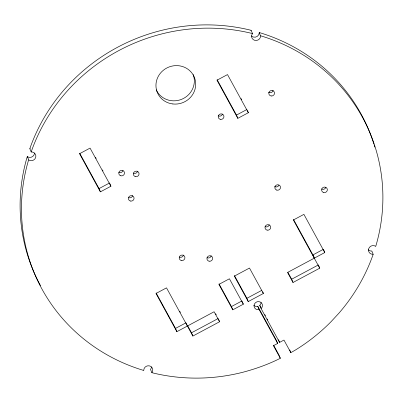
<?xml version="1.0" encoding="UTF-8"?>
<svg xmlns="http://www.w3.org/2000/svg" width="403" height="403" viewBox="0 0 403 403"><rect width="100%" height="100%" fill="white"/><g stroke="black" fill="none" stroke-linecap="round" stroke-linejoin="round"><path stroke-width="0.6" d="M34.517 153.12A4.549 4.342 -22.6 0 1 27.575 156.832L27.293 156.616L26.86 157.966A181.899 173.764 -22.6 0 0 40.502 285.626M27.293 156.616L28.93 160.092A4.549 4.342 -22.6 0 0 35.666 157.508A4.549 4.342 -22.6 0 0 31.555 151.951L31.192 151.996L29.837 148.737L30.275 147.382A181.899 173.764 -22.6 0 1 249.769 29.973L251.155 30.351L252.51 33.61L252.278 33.887A4.549 4.342 -22.6 0 0 254.726 40.33A4.549 4.342 -22.6 0 0 260.6 36.169L259.215 32.562L260.595 32.94A181.899 173.764 -22.6 0 1 373.934 144.214M28.653 159.87L28.215 161.225A181.899 173.764 -22.6 0 0 142.405 370.06L143.785 370.438L143.755 370.09A4.549 4.342 -22.6 0 1 149.629 365.924A4.549 4.342 -22.6 0 1 152.077 372.367L151.845 372.649L153.231 373.027A181.899 173.764 -22.6 0 0 243.095 372.196C255.915 368.78 268.489 364.297 280.327 358.277L278.967 355.018L273.582 345.17M31.192 151.996L31.63 150.641A181.899 173.764 -22.6 0 1 251.124 33.232L252.51 33.61M368.312 249.729A4.549 4.342 -22.6 0 0 371.445 251.049L371.808 251.004L373.163 254.263L372.725 255.618A181.899 173.764 -22.6 0 1 338.747 313.383L331.044 321.7A181.899 173.764 -22.6 0 1 295.485 349.98L290.84 352.645L283.964 340.061L279.591 342.404L261.104 308.592L259.749 305.333A4.242 4.055 -22.6 0 0 261.114 302.462M250.923 30.633L251.155 30.351M100.397 191.858L99.037 188.599L109.561 182.972L110.916 186.231L100.397 191.858L79.542 153.724L90.065 148.097L110.916 186.231M247.452 110.538L248.359 112.714L237.835 118.341L236.48 115.082L246.999 109.455M176.877 331.664L155.996 293.48L166.515 287.853L192.871 336.047L219.59 321.755L214.114 311.746L176.877 331.664L175.522 328.41L186.04 322.783M323.428 249.291L312.909 254.918L314.264 258.177M323.654 249.835L324.783 252.55L287.546 272.468L293.016 282.478L319.735 268.186L318.38 264.927L291.661 279.219L293.016 282.478M242.193 301.484L243.321 304.2L232.803 309.826L231.448 306.567L241.966 300.94M262.711 291.837L263.386 293.465L248.248 301.565L246.888 298.306L261.492 290.498M192.871 336.047L191.511 332.787L218.235 318.496M253.794 305.267A4.242 4.055 -22.6 0 0 257.814 306.371L276.302 340.177L277.657 343.437L273.446 345.693L280.327 358.277M29.837 148.737L30.2 148.692M373.163 254.263L372.8 254.308A4.549 4.342 -22.6 0 1 368.69 248.752A4.549 4.342 -22.6 0 1 375.425 246.168L375.707 246.384L376.14 245.034A181.899 173.764 -22.6 0 0 261.955 36.199L260.57 35.822M241.044 98.559L241.639 99.647M248.359 112.714L227.504 74.58L216.985 80.207L237.835 118.341M324.783 252.55L303.907 214.366L293.384 219.993L319.735 268.186M217.116 79.673L236.48 115.082M293.52 219.464L314.058 257.028M287.918 272.373L291.661 279.219M263.386 293.465L249.487 268.045L234.345 276.141L248.248 301.565M259.749 305.333L260.942 307.514M264.816 314.602L265.416 315.695M267.204 318.964L267.799 320.058M257.814 306.371L259.169 309.625L277.657 343.437M234.465 275.587L246.888 298.306M243.321 304.2L229.423 278.775L218.9 284.402L232.803 309.826M219.025 283.848L231.448 306.567M215.64 313.756L216.215 314.808M95.556 157.366L96.156 158.455M102.407 169.895L103.007 170.988M179.773 311.328L180.373 312.416M187.481 325.412L191.511 332.787M79.678 153.19L99.037 188.599M156.132 292.951L175.522 328.41M289.712 349.93L290.84 352.645M278.463 339.689L279.591 342.404M218.456 319.04L219.59 321.755M186.267 323.322L187.395 326.037M151.845 372.649L150.49 369.39L150.722 369.113A4.549 4.342 -22.6 0 0 151.427 366.932M259.215 32.562L259.245 32.91A4.549 4.342 -22.6 0 1 251.396 35.917M259.169 309.625A4.242 4.055 -22.6 0 1 254.076 305.267A4.242 4.055 -22.6 0 1 260.207 301.993A4.242 4.055 -22.6 0 1 261.104 308.592M374.291 145.377A181.899 173.764 -22.6 0 1 374.81 147.12M222.456 114.13A2.881 2.75 -22.6 0 1 218.189 115.767M269.259 224.809A2.881 2.75 -22.6 0 1 265.058 226.612M211.202 255.814A2.881 2.75 -22.6 0 1 207.041 257.703M123.026 170.605A2.881 2.75 -22.6 0 1 118.759 172.237M137.64 171.149A2.881 2.75 -22.6 0 1 133.539 173.164M273.138 90.327A2.881 2.75 -22.6 0 1 268.509 92.186M325.861 187.33A2.881 2.75 -22.6 0 1 321.594 188.967M183.506 255.064A2.881 2.75 -22.6 0 1 179.385 257.049M278.941 185.199A2.851 2.72 -22.6 0 1 274.599 186.453M132.647 195.546A2.851 2.72 -22.6 0 1 128.628 197.606M193.188 74.53A20.009 19.112 -22.6 0 1 181.763 99.259A20.009 19.112 -22.6 0 1 156.223 89.804M181.446 260.529A2.881 2.75 -22.6 0 0 184.801 256.892A2.881 2.75 -22.6 0 0 179.965 256.001A2.881 2.75 -22.6 0 0 181.446 260.529M276.594 190.05A2.851 2.72 -22.6 0 0 280.488 187.042A2.851 2.72 -22.6 0 0 275.964 185.36A2.851 2.72 -22.6 0 0 276.594 190.05M130.683 201.072A2.851 2.72 -22.6 0 0 133.907 197.389A2.851 2.72 -22.6 0 0 129.091 196.634A2.851 2.72 -22.6 0 0 130.683 201.072M172.892 103.969A20.009 19.112 -22.6 0 0 194.317 77.21A20.009 19.112 -22.6 0 0 160.263 73.366A20.009 19.112 -22.6 0 0 172.892 103.969M220.224 119.308A2.881 2.75 -22.6 0 0 223.882 115.958A2.881 2.75 -22.6 0 0 219.151 114.664A2.881 2.75 -22.6 0 0 220.224 119.308M267.103 230.128A2.881 2.75 -22.6 0 0 270.615 226.632A2.881 2.75 -22.6 0 0 265.829 225.534A2.881 2.75 -22.6 0 0 267.103 230.128M209.092 261.204A2.881 2.75 -22.6 0 0 212.532 257.638A2.881 2.75 -22.6 0 0 207.721 256.635A2.881 2.75 -22.6 0 0 209.092 261.204M120.794 175.784A2.881 2.75 -22.6 0 0 124.446 172.429A2.881 2.75 -22.6 0 0 119.721 171.134A2.881 2.75 -22.6 0 0 120.794 175.784M135.599 176.64A2.881 2.75 -22.6 0 0 138.919 172.978A2.881 2.75 -22.6 0 0 134.073 172.126A2.881 2.75 -22.6 0 0 135.599 176.64M271.219 95.985A2.881 2.75 -22.6 0 0 274.337 92.161A2.881 2.75 -22.6 0 0 269.446 91.562A2.881 2.75 -22.6 0 0 271.219 95.985M323.629 192.508A2.881 2.75 -22.6 0 0 327.286 189.158A2.881 2.75 -22.6 0 0 322.556 187.858A2.881 2.75 -22.6 0 0 323.629 192.508"/></g></svg>
